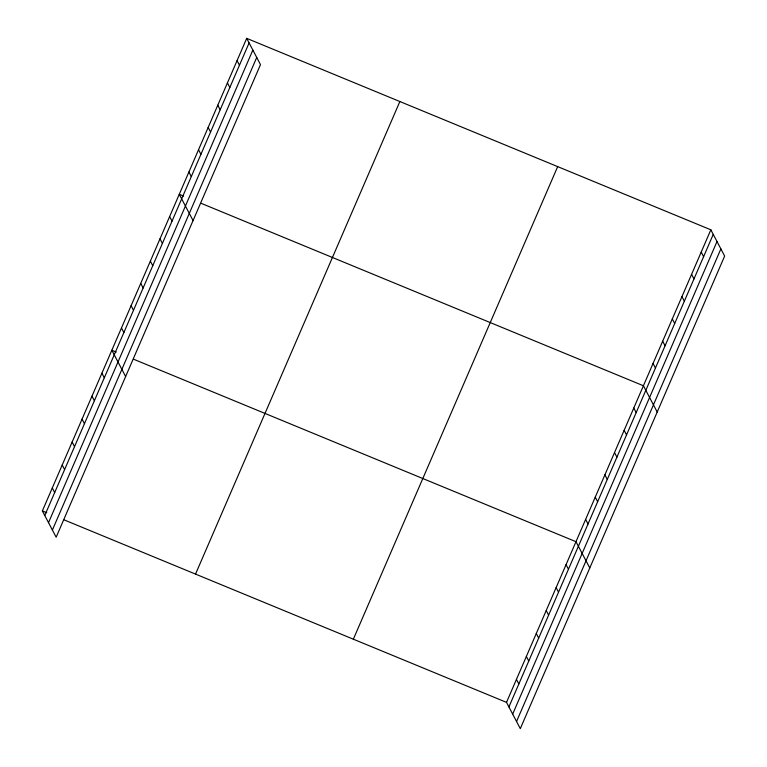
<?xml version="1.0" encoding="UTF-8"?>
<svg xmlns="http://www.w3.org/2000/svg" width="767" height="767" viewBox="0 0 767 767"><rect width="100%" height="100%" fill="white"/><g stroke="black" fill="none" stroke-linecap="round" stroke-linejoin="round"><path stroke-width="1.15" d="M246.696 38.35L260.492 64.629L56.154 537.197L42.358 510.918L246.696 38.35L710.846 229.803L724.642 256.082L520.304 728.65L506.508 702.371L64.246 519.94M44.764 515.491L249.093 42.923M48.522 522.653L252.851 50.085M52.396 530.035L256.724 57.467M195.527 574.099L399.866 101.532M353.347 639.189L557.676 166.621M506.508 702.371L710.846 229.803M508.914 706.944L713.243 234.376M512.672 714.106L717.001 241.538M516.546 721.488L720.875 248.92M183.639 196.103L179.267 194.3L193.063 220.57M201.146 203.322L643.417 385.753L657.214 412.032M116.21 352.053L111.838 350.241L125.625 376.52M133.717 359.272L575.988 541.703L589.785 567.973M42.358 510.918L46.739 512.72M701.211 252.084L703.607 256.657M691.575 274.365L693.972 278.929M681.94 296.637L684.346 301.21M672.314 318.919L674.711 323.492M662.678 341.2L665.075 345.764M653.043 363.472L655.449 368.045M633.782 408.034L636.179 412.598M624.146 430.306L626.543 434.879M614.511 452.588L616.917 457.161M604.885 474.869L607.282 479.433M595.25 497.141L597.646 501.714M585.614 519.422L588.021 523.995M566.056 564.656L568.462 569.219M556.133 587.608L558.539 592.172M546.209 610.561L548.606 615.134M237.061 60.631L239.457 65.195M536.286 633.513L538.683 638.086M227.425 82.903L229.822 87.476M526.363 656.466L528.76 661.039M217.79 105.184L220.196 109.758M516.44 679.418L518.837 683.991M208.164 127.466L210.561 132.029M198.528 149.738L200.925 154.311M188.893 172.019L191.299 176.592M169.632 216.572L172.029 221.145M159.996 238.853L162.393 243.427M150.361 261.135L152.767 265.698M140.735 283.406L143.132 287.98M131.099 305.688L133.496 310.261M121.464 327.969L123.87 332.533M101.906 373.193L104.312 377.767M91.982 396.146L94.379 400.719M82.059 419.108L84.456 423.672M72.136 442.06L74.533 446.624M62.213 465.013L64.61 469.577M52.29 487.965L54.687 492.529"/></g></svg>
